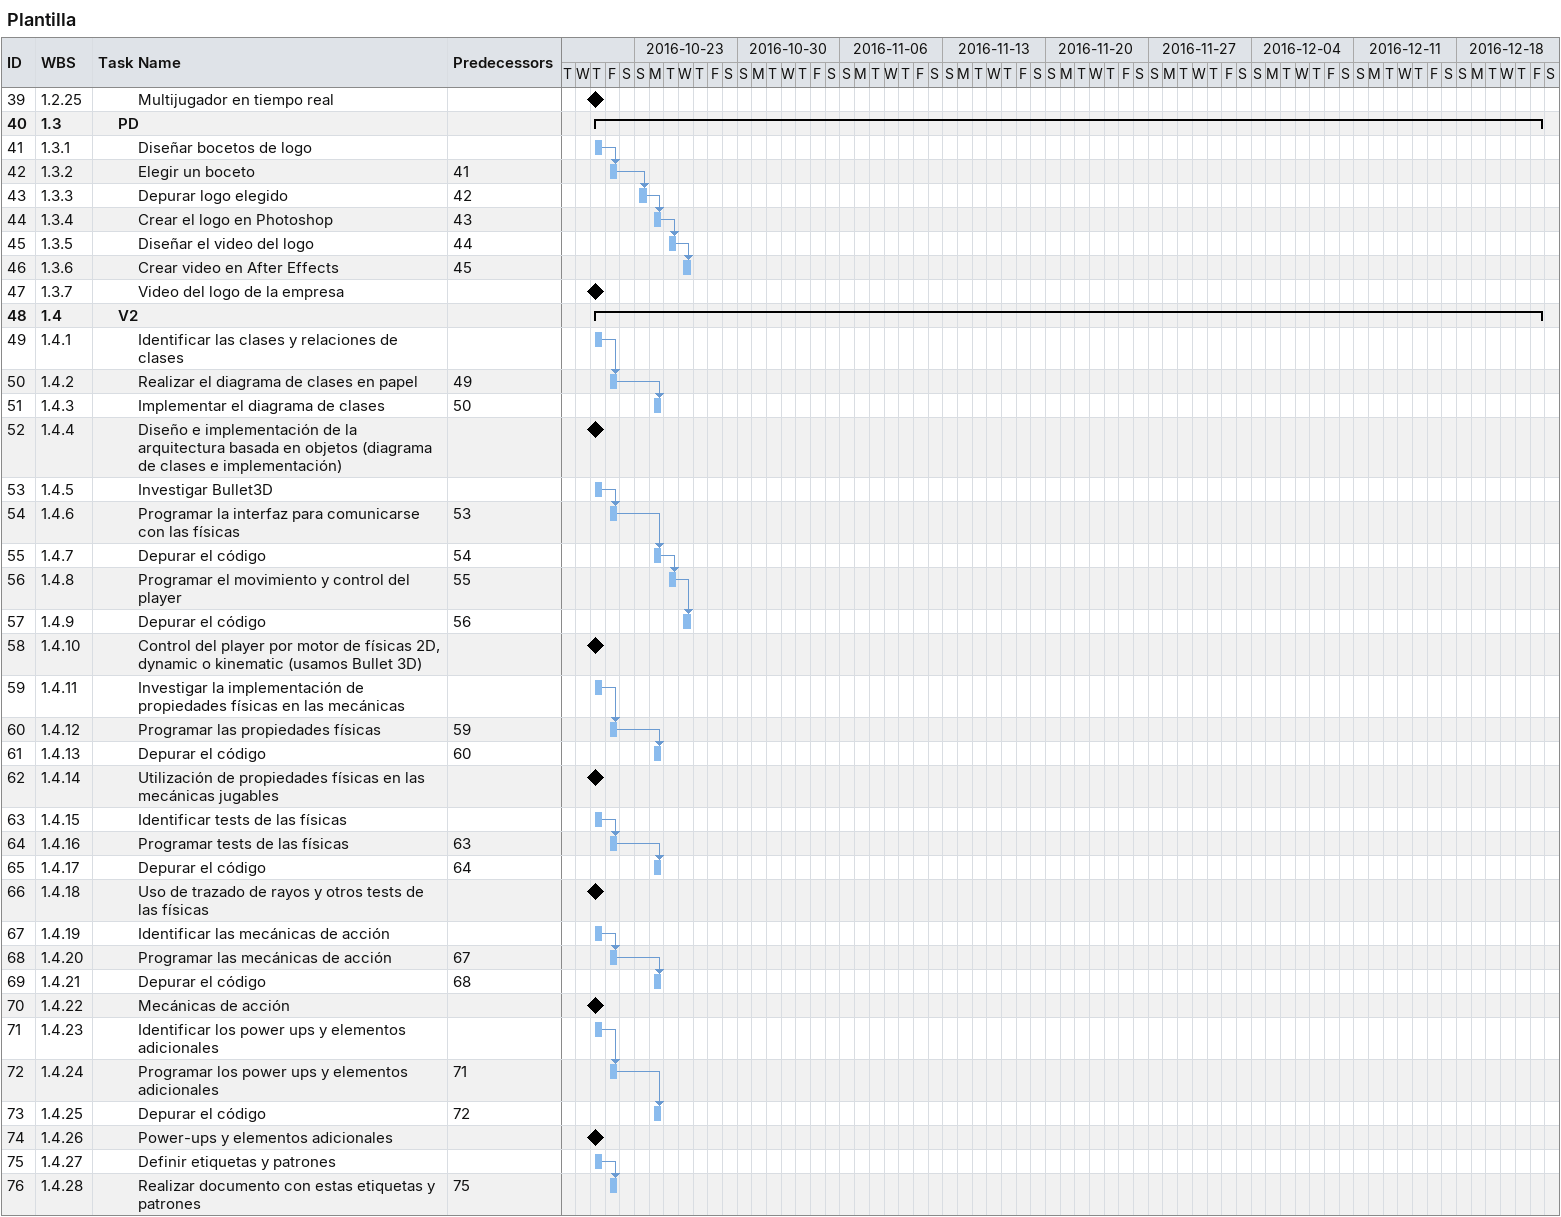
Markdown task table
Plantilla

| ID | WBS | Task | Start | Finish | Predecessors |
|---|---|---|---|---|---|
| 39 | 1.2.25 | Multijugador en tiempo real (milestone) | 2016-10-20 | 2016-10-20 |  |
| 40 | 1.3 | **PD** | 2016-10-20 | 2016-12-23 |  |
| 41 | 1.3.1 | Diseñar bocetos de logo | 2016-10-20 | 2016-10-20 |  |
| 42 | 1.3.2 | Elegir un boceto | 2016-10-21 | 2016-10-21 | 41 |
| 43 | 1.3.3 | Depurar logo elegido | 2016-10-23 | 2016-10-23 | 42 |
| 44 | 1.3.4 | Crear el logo en Photoshop | 2016-10-24 | 2016-10-24 | 43 |
| 45 | 1.3.5 | Diseñar el video del logo | 2016-10-25 | 2016-10-25 | 44 |
| 46 | 1.3.6 | Crear video en After Effects | 2016-10-26 | 2016-10-26 | 45 |
| 47 | 1.3.7 | Video del logo de la empresa (milestone) | 2016-10-20 | 2016-10-20 |  |
| 48 | 1.4 | **V2** | 2016-10-20 | 2016-12-23 |  |
| 49 | 1.4.1 | Identificar las clases y relaciones de clases | 2016-10-20 | 2016-10-20 |  |
| 50 | 1.4.2 | Realizar el diagrama de clases en papel | 2016-10-21 | 2016-10-21 | 49 |
| 51 | 1.4.3 | Implementar el diagrama de clases | 2016-10-24 | 2016-10-24 | 50 |
| 52 | 1.4.4 | Diseño e implementación de la arquitectura basada en objetos (diagrama de clases e implementación) (milestone) | 2016-10-20 | 2016-10-20 |  |
| 53 | 1.4.5 | Investigar Bullet3D | 2016-10-20 | 2016-10-20 |  |
| 54 | 1.4.6 | Programar la interfaz para comunicarse con las físicas | 2016-10-21 | 2016-10-21 | 53 |
| 55 | 1.4.7 | Depurar el código | 2016-10-24 | 2016-10-24 | 54 |
| 56 | 1.4.8 | Programar el movimiento y control del player | 2016-10-25 | 2016-10-25 | 55 |
| 57 | 1.4.9 | Depurar el código | 2016-10-26 | 2016-10-26 | 56 |
| 58 | 1.4.10 | Control del player por motor de físicas 2D, dynamic o kinematic (usamos Bullet 3D) (milestone) | 2016-10-20 | 2016-10-20 |  |
| 59 | 1.4.11 | Investigar la implementación de propiedades físicas en las mecánicas | 2016-10-20 | 2016-10-20 |  |
| 60 | 1.4.12 | Programar las propiedades físicas | 2016-10-21 | 2016-10-21 | 59 |
| 61 | 1.4.13 | Depurar el código | 2016-10-24 | 2016-10-24 | 60 |
| 62 | 1.4.14 | Utilización de propiedades físicas en las mecánicas jugables (milestone) | 2016-10-20 | 2016-10-20 |  |
| 63 | 1.4.15 | Identificar tests de las físicas | 2016-10-20 | 2016-10-20 |  |
| 64 | 1.4.16 | Programar tests de las físicas | 2016-10-21 | 2016-10-21 | 63 |
| 65 | 1.4.17 | Depurar el código | 2016-10-24 | 2016-10-24 | 64 |
| 66 | 1.4.18 | Uso de trazado de rayos y otros tests de las físicas (milestone) | 2016-10-20 | 2016-10-20 |  |
| 67 | 1.4.19 | Identificar las mecánicas de acción | 2016-10-20 | 2016-10-20 |  |
| 68 | 1.4.20 | Programar las mecánicas de acción | 2016-10-21 | 2016-10-21 | 67 |
| 69 | 1.4.21 | Depurar el código | 2016-10-24 | 2016-10-24 | 68 |
| 70 | 1.4.22 | Mecánicas de acción (milestone) | 2016-10-20 | 2016-10-20 |  |
| 71 | 1.4.23 | Identificar los power ups y elementos adicionales | 2016-10-20 | 2016-10-20 |  |
| 72 | 1.4.24 | Programar los power ups y elementos adicionales | 2016-10-21 | 2016-10-21 | 71 |
| 73 | 1.4.25 | Depurar el código | 2016-10-24 | 2016-10-24 | 72 |
| 74 | 1.4.26 | Power-ups y elementos adicionales (milestone) | 2016-10-20 | 2016-10-20 |  |
| 75 | 1.4.27 | Definir etiquetas y patrones | 2016-10-20 | 2016-10-20 |  |
| 76 | 1.4.28 | Realizar documento con estas etiquetas y patrones | 2016-10-21 | 2016-10-21 | 75 |
